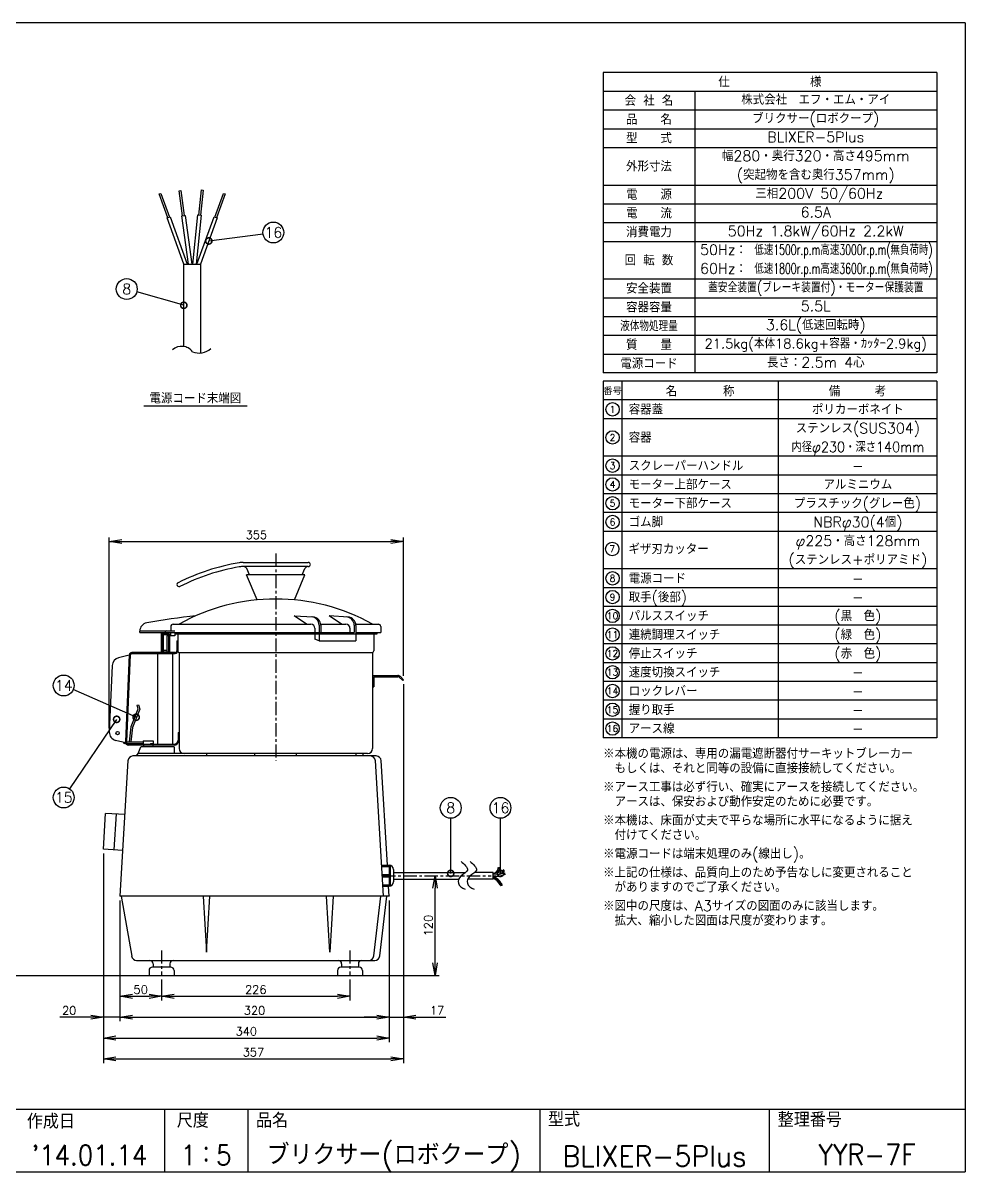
# Model space of a CAD drawing. Extents: x 115 to 2025, y 0 to 1377.
# Drawn here: x 895 to 2025, y 0 to 1377 of the extents above; entities that cross this region are included whole.
import ezdxf
from ezdxf.enums import TextEntityAlignment as Align

# ---------------------------------------------------------------- set-up
doc = ezdxf.new("R2010")
doc.units = 0
doc.header["$LTSCALE"] = 0.5
doc.header["$PDMODE"] = 3
doc.linetypes.add('CENTER', pattern=[50.8, 31.75, -6.35, 6.35, -6.35])
doc.layers.get('0').update_dxf_attribs({"linetype": 'CONTINUOUS'})
doc.layers.get('DEFPOINTS').update_dxf_attribs({"linetype": 'CONTINUOUS'})
for name, color, linetype in [('DANMEN', 7, 'CONTINUOUS'), ('SIYOU', 7, 'CONTINUOUS'), ('SUNPOU', 7, 'CONTINUOUS'), ('WAKU', 7, 'CONTINUOUS')]:
    doc.layers.add(name, color=color, linetype=linetype)
doc.styles.get("Standard").update_dxf_attribs({"font": 'ROMANS', "bigfont": 'EXTFONT.shx'})
doc.dimstyles.get("Standard").update_dxf_attribs({"dimscale": 5, "dimtxt": 2, "dimasz": 3, "dimexe": 1, "dimexo": 1, "dimgap": 0.6, "dimtad": 3, "dimdec": 0, "dimzin": 0, "dimdsep": 46, "dimtxsty": 'STANDARD', "dimblk1": 'OPEN', "dimblk2": 'OPEN', "dimsah": 1, "dimcen": 1.5, "dimadec": 0, "dimazin": 0, "dimtfac": 1, "dimtdec": 0, "dimtmove": 0, "dimatfit": 0, "dimldrblk": 'DOTSMALL', "dimfxl": 1, "dimtvp": 1, "dimtolj": 1, "dimtzin": 0, "dimarcsym": 0})

# ---------------------------------------------------------------- blocks, each defined once
blk = doc.blocks.new('_DotSmall')
at = {"color": 0, "linetype": 'ByBlock', "const_width": 0.5}
blk.add_lwpolyline([(-0.0625, 0, 1), (0.0625, 0, 1)], format="xyb", close=True, dxfattribs=at)
blk = doc.blocks.new('_OPEN')
at = {"color": 0, "linetype": 'ByBlock'}
for p, q in [((-1, 0.167), (0, 0)), ((0, 0), (-1, -0.167)), ((0, 0), (-1, 0))]:
    blk.add_line(p, q, dxfattribs=at)
blk = doc.blocks.new('*D6')
at = {"layer": 'DEFPOINTS', "color": 0}
for p in [(1011.5, 330.3), (1061.5, 235.3), (1061.5, 210.3)]:
    blk.add_point(p, dxfattribs=at)
at = {"layer": 'SUNPOU', "color": 0, "lineweight": -2}
for p, q in [((1011.5, 325.3), (1011.5, 205.3)), ((1061.5, 230.3), (1061.5, 205.3)), ((1026.5, 210.3), (1046.5, 210.3))]:
    blk.add_line(p, q, dxfattribs=at)
at = {"layer": 'SUNPOU', "color": 0, "lineweight": -2, "xscale": 15, "yscale": 15, "zscale": 15, "rotation": 180}
blk.add_blockref('_OPEN', (1011.5, 210.3), dxfattribs=at)
at = {"layer": 'SUNPOU', "color": 0, "lineweight": -2, "xscale": 15, "yscale": 15, "zscale": 15}
blk.add_blockref('_OPEN', (1061.5, 210.3), dxfattribs=at)
at = {"layer": 'SUNPOU', "color": 0, "insert": (1036.5, 218.3), "char_height": 10, "attachment_point": 5}
blk.add_mtext('\\A1;50', dxfattribs=at)
blk = doc.blocks.new('*D7')
at = {"layer": 'DEFPOINTS', "color": 0}
for p in [(1061.5, 235.3), (1287.5, 235.3), (1287.5, 210.3)]:
    blk.add_point(p, dxfattribs=at)
at = {"layer": 'SUNPOU', "color": 0, "lineweight": -2}
for p, q in [((1061.5, 230.3), (1061.5, 205.3)), ((1287.5, 230.3), (1287.5, 205.3)), ((1076.5, 210.3), (1272.5, 210.3))]:
    blk.add_line(p, q, dxfattribs=at)
at = {"layer": 'SUNPOU', "color": 0, "lineweight": -2, "xscale": 15, "yscale": 15, "zscale": 15, "rotation": 180}
blk.add_blockref('_OPEN', (1061.5, 210.3), dxfattribs=at)
at = {"layer": 'SUNPOU', "color": 0, "lineweight": -2, "xscale": 15, "yscale": 15, "zscale": 15}
blk.add_blockref('_OPEN', (1287.5, 210.3), dxfattribs=at)
at = {"layer": 'SUNPOU', "color": 0, "insert": (1174.5, 218.3), "char_height": 10, "attachment_point": 5}
blk.add_mtext('\\A1;226', dxfattribs=at)
blk = doc.blocks.new('*D8')
at = {"layer": 'DEFPOINTS', "color": 0}
for p in [(991.9, 386.6), (1011.5, 330.3), (1011.5, 185.3)]:
    blk.add_point(p, dxfattribs=at)
at = {"layer": 'SUNPOU', "color": 0, "lineweight": -2}
for p, q in [((991.9, 381.6), (991.9, 180.3)), ((1011.5, 325.3), (1011.5, 180.3)), ((976.9, 185.3), (939.7, 185.3)), ((1011.5, 185.3), (991.9, 185.3)), ((1026.5, 185.3), (1041.5, 185.3))]:
    blk.add_line(p, q, dxfattribs=at)
at = {"layer": 'SUNPOU', "color": 0, "lineweight": -2, "xscale": 15, "yscale": 15, "zscale": 15}
blk.add_blockref('_OPEN', (991.9, 185.3), dxfattribs=at)
at = {"layer": 'SUNPOU', "color": 0, "lineweight": -2, "xscale": 15, "yscale": 15, "zscale": 15, "rotation": 180}
blk.add_blockref('_OPEN', (1011.5, 185.3), dxfattribs=at)
at = {"layer": 'SUNPOU', "color": 0, "insert": (950.8, 193.3), "char_height": 10, "attachment_point": 5}
blk.add_mtext('\\A1;20', dxfattribs=at)
blk = doc.blocks.new('*D9')
at = {"layer": 'DEFPOINTS', "color": 0}
for p in [(1011.5, 330.3), (1334.5, 330.3), (1334.5, 185.3)]:
    blk.add_point(p, dxfattribs=at)
at = {"layer": 'SUNPOU', "color": 0, "lineweight": -2}
for p, q in [((1011.5, 325.3), (1011.5, 180.3)), ((1334.5, 325.3), (1334.5, 180.3)), ((1026.5, 185.3), (1319.5, 185.3))]:
    blk.add_line(p, q, dxfattribs=at)
at = {"layer": 'SUNPOU', "color": 0, "lineweight": -2, "xscale": 15, "yscale": 15, "zscale": 15, "rotation": 180}
blk.add_blockref('_OPEN', (1011.5, 185.3), dxfattribs=at)
at = {"layer": 'SUNPOU', "color": 0, "lineweight": -2, "xscale": 15, "yscale": 15, "zscale": 15}
blk.add_blockref('_OPEN', (1334.5, 185.3), dxfattribs=at)
at = {"layer": 'SUNPOU', "color": 0, "insert": (1173, 193.3), "char_height": 10, "attachment_point": 5}
blk.add_mtext('\\A1;320', dxfattribs=at)
blk = doc.blocks.new('*D10')
at = {"layer": 'DEFPOINTS', "color": 0}
for p in [(1351.5, 589.5), (1334.5, 330.3), (1351.5, 185.3)]:
    blk.add_point(p, dxfattribs=at)
at = {"layer": 'SUNPOU', "color": 0, "lineweight": -2}
for p, q in [((1351.5, 584.5), (1351.5, 180.3)), ((1334.5, 325.3), (1334.5, 180.3)), ((1319.5, 185.3), (1304.5, 185.3)), ((1334.5, 185.3), (1351.5, 185.3)), ((1366.5, 185.3), (1402.3, 185.3))]:
    blk.add_line(p, q, dxfattribs=at)
at = {"layer": 'SUNPOU', "color": 0, "lineweight": -2, "xscale": 15, "yscale": 15, "zscale": 15}
blk.add_blockref('_OPEN', (1334.5, 185.3), dxfattribs=at)
at = {"layer": 'SUNPOU', "color": 0, "lineweight": -2, "xscale": 15, "yscale": 15, "zscale": 15, "rotation": 180}
blk.add_blockref('_OPEN', (1351.5, 185.3), dxfattribs=at)
at = {"layer": 'SUNPOU', "color": 0, "insert": (1391.9, 193.3), "char_height": 10, "attachment_point": 5}
blk.add_mtext('\\A1;17', dxfattribs=at)
blk = doc.blocks.new('*D11')
at = {"layer": 'DEFPOINTS', "color": 0}
for p in [(991.9, 386.6), (1334.5, 330.3), (1334.5, 160.3)]:
    blk.add_point(p, dxfattribs=at)
at = {"layer": 'SUNPOU', "color": 0, "lineweight": -2}
for p, q in [((991.9, 381.6), (991.9, 155.3)), ((1334.5, 325.3), (1334.5, 155.3)), ((1006.9, 160.3), (1319.5, 160.3))]:
    blk.add_line(p, q, dxfattribs=at)
at = {"layer": 'SUNPOU', "color": 0, "lineweight": -2, "xscale": 15, "yscale": 15, "zscale": 15, "rotation": 180}
blk.add_blockref('_OPEN', (991.9, 160.3), dxfattribs=at)
at = {"layer": 'SUNPOU', "color": 0, "lineweight": -2, "xscale": 15, "yscale": 15, "zscale": 15}
blk.add_blockref('_OPEN', (1334.5, 160.3), dxfattribs=at)
at = {"layer": 'SUNPOU', "color": 0, "insert": (1163.2, 168.3), "char_height": 10, "attachment_point": 5}
blk.add_mtext('\\A1;340', dxfattribs=at)
blk = doc.blocks.new('*D19')
at = {"layer": 'DEFPOINTS', "color": 0}
for p in [(1389.5, 354.8), (1389.5, 354.8), (1302.5, 235.3)]:
    blk.add_point(p, dxfattribs=at)
at = {"layer": 'SUNPOU', "color": 0, "lineweight": -2}
for p, q in [((1389.5, 250.3), (1389.5, 339.8)), ((1307.5, 235.3), (1394.5, 235.3))]:
    blk.add_line(p, q, dxfattribs=at)
at = {"layer": 'SUNPOU', "color": 0, "lineweight": -2, "xscale": 15, "yscale": 15, "zscale": 15}
for p, rotation in [((1389.5, 354.8), 90), ((1389.5, 235.3), 270)]:
    blk.add_blockref('_OPEN', p, dxfattribs=dict(at, rotation=rotation))
at = {"layer": 'SUNPOU', "color": 0, "insert": (1381.5, 295.1), "char_height": 10, "attachment_point": 5, "rotation": 90}
blk.add_mtext('\\A1;120', dxfattribs=at)
blk = doc.blocks.new('*D20')
at = {"layer": 'DEFPOINTS', "color": 0}
for p in [(1351.5, 589.5), (991.9, 386.6), (1351.5, 135.3)]:
    blk.add_point(p, dxfattribs=at)
at = {"layer": 'SUNPOU', "color": 0, "lineweight": -2}
for p, q in [((1351.5, 584.5), (1351.5, 130.3)), ((991.9, 381.6), (991.9, 130.3)), ((1006.9, 135.3), (1336.5, 135.3))]:
    blk.add_line(p, q, dxfattribs=at)
at = {"layer": 'SUNPOU', "color": 0, "lineweight": -2, "xscale": 15, "yscale": 15, "zscale": 15, "rotation": 180}
blk.add_blockref('_OPEN', (991.9, 135.3), dxfattribs=at)
at = {"layer": 'SUNPOU', "color": 0, "lineweight": -2, "xscale": 15, "yscale": 15, "zscale": 15}
blk.add_blockref('_OPEN', (1351.5, 135.3), dxfattribs=at)
at = {"layer": 'SUNPOU', "color": 0, "insert": (1171.7, 143.3), "char_height": 10, "attachment_point": 5}
blk.add_mtext('\\A1;357', dxfattribs=at)
blk = doc.blocks.new('*D24')
at = {"layer": 'DEFPOINTS', "color": 0}
for p in [(1351.5, 755.3), (1351.5, 589.5), (998.9, 526.7)]:
    blk.add_point(p, dxfattribs=at)
at = {"layer": 'SUNPOU', "color": 0, "lineweight": -2}
for p, q in [((998.9, 531.7), (998.9, 760.3)), ((1351.5, 594.5), (1351.5, 760.3)), ((1013.9, 755.3), (1336.5, 755.3))]:
    blk.add_line(p, q, dxfattribs=at)
at = {"layer": 'SUNPOU', "color": 0, "lineweight": -2, "xscale": 15, "yscale": 15, "zscale": 15, "rotation": 180}
blk.add_blockref('_OPEN', (998.9, 755.3), dxfattribs=at)
at = {"layer": 'SUNPOU', "color": 0, "lineweight": -2, "xscale": 15, "yscale": 15, "zscale": 15}
blk.add_blockref('_OPEN', (1351.5, 755.3), dxfattribs=at)
at = {"layer": 'SUNPOU', "color": 0, "insert": (1175.2, 763.3), "char_height": 10, "attachment_point": 5}
blk.add_mtext('\\A1;355', dxfattribs=at)

msp = doc.modelspace()

# ---------------------------------------------------------------- linework, layer by layer
at = {"color": 2}
for p, q in [((1159.5, 730.3), (1237.5, 730.3)), ((1237.5, 725.3), (1159.5, 725.3)), ((1166.8, 715.3), (1163.6, 722.9)), ((1230.3, 715.3), (1233.4, 722.9)), ((1176, 685.3), (1163.5, 715.3)), ((1233.5, 715.3), (1163.5, 715.3)), ((1221, 685.3), (1233.5, 715.3)), ((1220.5, 666.3), (1243.2, 664.9)), ((1235.5, 656.3), (1220.5, 666.3)), ((1285.2, 664.8), (1262.5, 666.3)), ((1277.5, 656.3), (1262.5, 666.3)), ((1035.5, 648.3), (1077.5, 648.3)), ((1035.5, 646.3), (1035.5, 648)), ((1072.5, 653.3), (1072.5, 648.3)), ((1075.5, 656.3), (1240.5, 656.3)), ((1245.5, 651.3), (1245.5, 646.3)), ((1250.5, 655.1), (1250.5, 646.3)), ((1252.4, 656.3), (1282.5, 656.3)), ((1252.5, 655), (1252.5, 646.3)), ((1287.5, 651.3), (1287.5, 646.3)), ((1292.5, 655), (1292.5, 646.3)), ((1294.4, 656.3), (1321.5, 656.3)), ((1294.5, 654.8), (1294.5, 636.3)), ((1324.5, 653.3), (1324.5, 646.3)), ((1035.5, 646.3), (1292.5, 646.3)), ((1061, 645.3), (1061, 622.3)), ((1061, 645.3), (1070, 645.3)), ((1062, 644.3), (1062, 623.3)), ((1062, 644.3), (1072.5, 644.3)), ((1063.5, 644.3), (1063.5, 623.3)), ((1072.5, 643.3), (1063.5, 643.3)), ((1077.5, 642.3), (1068, 642.3)), ((1068, 642.3), (1068, 623.3)), ((1070, 645.3), (1070, 644.3)), ((1070, 642.3), (1070, 623.3)), ((1071, 642.3), (1071, 622.3)), ((1072.5, 643.3), (1072.5, 646.3)), ((1077.5, 646.3), (1077.5, 642.3)), ((1319.5, 644.3), (1077.5, 644.3)), ((1080, 636.3), (1081, 636.3)), ((1080, 636.3), (1080, 624.3)), ((1081, 644.3), (1081, 624.3)), ((1245.5, 644.3), (1245.5, 638.3)), ((1250.5, 636.3), (1245.5, 638.3)), ((1250.5, 644.3), (1250.5, 636.3)), ((1250.5, 636.3), (1294.5, 636.3)), ((1294.5, 646.3), (1324.5, 646.3)), ((1316, 644.3), (1316, 624.3)), ((1319.5, 646.3), (1319.5, 644.3)), ((1078, 622.3), (1025.9, 622.3)), ((1025.9, 621.3), (1078, 621.3)), ((1056.5, 621.3), (1056.5, 512.3)), ((1062, 623.3), (1070, 623.3)), ((1063.5, 625.3), (1068, 625.3)), ((1074.5, 621.3), (1074.5, 512.3)), ((1082.5, 622.3), (1082.5, 507.3)), ((1083, 622.3), (1314, 622.3)), ((1314.5, 622.3), (1314.5, 507.3)), ((1002.3, 606.9), (998.9, 527.2)), ((1022.9, 619.3), (1009.9, 616.1)), ((1022.9, 619.5), (1018.4, 515.5)), ((1023.9, 619.4), (1019.4, 515.5)), ((1314.5, 594.8), (1344.7, 594.8)), ((1316, 593.3), (1344.7, 593.3)), ((1316, 593.3), (1316, 581.3)), ((1350.3, 589), (1346.8, 592.5)), ((1351.3, 590.1), (1347.9, 593.5)), ((1314.5, 581.3), (1316, 581.3)), ((1033.2, 554.6), (1024.6, 533.1)), ((1035.3, 554.5), (1026.5, 532.6)), ((1031.8, 559), (1033.7, 559.7)), ((1031.8, 559), (1033.2, 554.6)), ((1033.7, 559.7), (1035.3, 554.5)), ((1024.6, 533.1), (1022.7, 515.3)), ((1026.5, 532.6), (1024.7, 515.3)), ((1081.5, 526.3), (1081.5, 517.3)), ((1081.5, 526.3), (1082.5, 526.3)), ((1018.6, 514), (1006.5, 517)), ((1017.4, 513.3), (1019, 513.3)), ((1019.4, 515.3), (1039.4, 515.3)), ((1020.2, 513.3), (1039.4, 513.3)), ((1022.4, 512.3), (1076.5, 512.3)), ((1076.5, 511.3), (1022.4, 511.3)), ((1039.4, 516.3), (1039.4, 513.3)), ((1039.4, 516.3), (1051.4, 516.3)), ((1039.4, 513.3), (1039.6, 512.3)), ((1039.8, 511.3), (1040.2, 509.3)), ((1048.4, 513.3), (1048.4, 512.3)), ((1048.4, 513.3), (1051.4, 513.3)), ((1050.9, 511.3), (1050.5, 509.3)), ((1051.4, 516.3), (1051.4, 513.3)), ((1318.9, 498.3), (1027.2, 498.3)), ((1031.5, 498.3), (1033.5, 501.3)), ((1033.5, 501.3), (1036.5, 509.3)), ((1308.5, 501.3), (1033.5, 501.3)), ((1076.5, 509.3), (1036.5, 509.3)), ((1076.5, 509.3), (1076.5, 501.3)), ((1115.5, 501.3), (1115.5, 498.3)), ((1173.5, 498.3), (1173.5, 501.3)), ((1223.5, 498.3), (1223.5, 501.3)), ((1294.5, 501.3), (1294.5, 498.3)), ((1303, 501.3), (1303, 498.3)), ((1021.2, 492.7), (1011.5, 330.3)), ((1327.5, 330.3), (1317.9, 492.7)), ((1332.3, 367.3), (1324.9, 492.7)), ((991.9, 386.6), (994.4, 429.5)), ((1017.4, 428.2), (994.4, 429.5)), ((1004.8, 385.8), (1007.4, 428.8)), ((1014.8, 385.2), (991.9, 386.6)), ((1325.4, 367.3), (1334.5, 367.3)), ((1325.5, 365.8), (1334.5, 365.8)), ((1334.5, 367.3), (1334.5, 342.3)), ((1335.5, 367.2), (1335.5, 342.4)), ((1339.5, 362.3), (1339.5, 347.3)), ((1339.5, 358.8), (1426.2, 358.8)), ((1459.2, 358.8), (1437, 358.8)), ((1459.2, 350.8), (1459.2, 358.8)), ((1465, 363.1), (1467, 362.8)), ((1471.4, 359.4), (1470.3, 361.1)), ((1326.1, 356.3), (1334.5, 356.3)), ((1326.3, 353.3), (1334.5, 353.3)), ((1339.5, 350.8), (1417.9, 350.8)), ((1459.2, 350.8), (1428.7, 350.8)), ((1461, 350.8), (1459.2, 352.6)), ((1468.6, 344.5), (1459.3, 353.8)), ((1469.2, 345.2), (1461.7, 352.8)), ((1467.8, 344), (1467.3, 344.5)), ((1469.4, 345), (1467.6, 344)), ((1472, 355.9), (1471.4, 357.8)), ((1326.9, 343.8), (1334.5, 343.8)), ((1326.9, 342.3), (1334.5, 342.3)), ((1334.5, 330.3), (1333.8, 342.3)), ((1334.5, 330.5), (1334.5, 330.3)), ((1334.5, 330.3), (1011.5, 330.3)), ((1013, 330.3), (1025.7, 258.3)), ((1111.5, 330.3), (1115.5, 263.3)), ((1115.5, 263.3), (1119.5, 330.3)), ((1263.5, 263.3), (1259.5, 330.3)), ((1267.5, 330.3), (1263.5, 263.3)), ((1316.1, 258.6), (1324.5, 330.3)), ((1323.2, 258.6), (1331.5, 330.3)), ((1031.6, 253.3), (1317.2, 253.3)), ((1051.5, 249.3), (1051.5, 245.3)), ((1071.5, 249.3), (1071.5, 245.3)), ((1277.5, 249.3), (1277.5, 245.3)), ((1297.5, 249.3), (1297.5, 245.3)), ((1046.5, 241.3), (1046.5, 235.3)), ((1046.5, 235.3), (1076.5, 235.3)), ((1072.5, 245.3), (1050.5, 245.3)), ((1076.5, 241.3), (1076.5, 235.3)), ((1272.5, 241.3), (1272.5, 235.3)), ((1272.5, 235.3), (1302.5, 235.3)), ((1298.5, 245.3), (1276.5, 245.3)), ((1302.5, 241.3), (1302.5, 235.3))]:
    msp.add_line(p, q, dxfattribs=at)
at = {"color": 2, "linetype": 'CENTER'}
for p, q in [((1198.5, 740.8), (1198.5, 492.8)), ((1326.2, 354.8), (1456.7, 354.8)), ((1061.5, 265.3), (1061.5, 235.3)), ((1287.5, 265.3), (1287.5, 235.3))]:
    msp.add_line(p, q, dxfattribs=at)
at = {"color": 2}
msp.add_circle((1008.9, 525.8), 2, dxfattribs=at)
for centre, radius, start, end in [((1198.5, 471.4), 262.2, 99.6784, 116.5296), ((1159.5, 700.3), 30, 90, 99.6784), ((1237.5, 727.8), 2.5, 270, 90), ((1198.5, 471.4), 257.2, 99.7846, 116.5296), ((1159.9, 695.3), 30, 90, 99.7846), ((1160, 721.3), 4, 22.5791, 90), ((1237.1, 721.3), 4, 90, 157.4209), ((1082.5, 703.8), 2.5, 116.5296, 296.5296), ((1198.5, 447.1), 239.3, 60.9997, 119.0003), ((1198.5, -208.6), 880.1, 96.2464, 100.1272), ((1240.5, 655.1), 10, 0, 86.4237), ((1242.5, 654.9), 10, 0, 86.4237), ((1282.5, 655), 10, 0, 86.1859), ((1284.5, 654.8), 10, 0, 86.1859), ((1045.5, 648), 10, 100.1272, 180), ((1067.5, 646.3), 2, 90, 180), ((1075.5, 653.3), 3, 90, 180), ((1240.5, 651.3), 5, 0, 90), ((1282.5, 651.3), 5, 0, 90), ((1321.5, 653.3), 3, 0, 90), ((1025.9, 619.3), 3, 90, 177.5319), ((1025.9, 619.3), 2, 90, 177.5319), ((1078, 624.3), 2, 270, 0), ((1078, 624.3), 3, 270, 0), ((1083, 624.3), 2, 180, 270), ((1314, 624.3), 2, 270, 0), ((1012.3, 606.4), 10, 103.8802, 177.5319), ((1344.7, 590.3), 4.5, 45, 90), ((1344.7, 590.3), 3, 45, 90), ((1350.8, 589.5), 0.75, 225, 45), ((1008.9, 526.7), 10, 177.5319, 256.025), ((1017.4, 515.3), 2, 195.76, 270), ((1022.4, 515.3), 4, 177.5319, 270), ((1022.4, 515.3), 3, 177.5319, 270), ((1076.5, 517.3), 5, 270, 0), ((1076.5, 517.3), 6, 270, 0), ((1027.2, 492.3), 6, 90, 176.5936), ((1088.5, 507.3), 6, 180, 270), ((1308.5, 507.3), 6, 270, 0), ((1311.9, 492.3), 6, 3.4064, 90), ((1318.9, 492.3), 6, 3.4064, 90), ((1334.5, 362.3), 5, 0, 90), ((1459.2, 363.7), 5.88, 270.5533, 353.678), ((1459.2, 378.2), 20.4, 270, 302.786), ((1459.2, 378.2), 22.4, 270, 302.786), ((1459.2, 363.7), 6.02, 353.678, 9.5511), ((1459.2, 363.7), 7.88, 321.0176, 353.678), ((1459.2, 363.7), 6.45, 353.678, 9.5511), ((1459.2, 363.7), 6.88, 353.678, 9.5511), ((1459.2, 363.7), 7.31, 353.678, 9.5511), ((1459.2, 363.7), 7.75, 353.678, 9.5511), ((1459.2, 378.2), 20.5, 302.786, 308.3211), ((1459.2, 378.2), 21, 302.786, 308.3211), ((1459.2, 378.2), 21.4, 302.786, 308.3211), ((1459.2, 378.2), 21.8, 302.786, 308.3211), ((1459.2, 378.2), 22.3, 302.786, 308.3211), ((1459.2, 393.7), 38, 288.7146, 291.8246), ((1334.5, 347.3), 5, 270, 0), ((1459.2, 393.7), 37.8, 270, 288.7146), ((1459.2, 393.7), 39.8, 270, 288.7146), ((1450.1, 333.6), 20.4, 30.5256, 63.3116), ((1450.1, 333.6), 22.4, 30.5256, 64.5667), ((1450.1, 333.6), 21.4, 24.9904, 30.5256), ((1450.1, 333.6), 21.8, 24.9904, 30.5256), ((1450.1, 333.6), 22.3, 24.9904, 30.5256), ((1459.2, 393.7), 38.4, 288.7146, 291.8246), ((1459.2, 393.7), 38.8, 288.7146, 291.8246), ((1459.2, 393.7), 39.3, 288.7146, 291.8246), ((1459.2, 393.7), 39.7, 288.7146, 291.8246), ((1450.1, 333.6), 20.5, 24.9904, 30.5256), ((1450.1, 333.6), 21, 24.9904, 30.5256), ((1031.6, 259.3), 6, 189.9443, 270), ((1047.5, 249.3), 4, 0, 90), ((1075.5, 249.3), 4, 90, 180), ((1273.5, 249.3), 4, 0, 90), ((1301.5, 249.3), 4, 90, 180), ((1310.1, 259.3), 6, 270, 353.3333), ((1317.2, 259.3), 6, 270, 353.3333), ((1050.5, 241.3), 4, 90, 180), ((1072.5, 241.3), 4, 0, 90), ((1276.5, 241.3), 4, 90, 180), ((1298.5, 241.3), 4, 0, 90)]:
    msp.add_arc(centre, radius, start, end, dxfattribs=at)
for points in [[(1420.8, 371.8), (1424.1, 369), (1433.3, 360.8), (1419.3, 355.9), (1415.2, 344.5), (1422.1, 339.9), (1425.5, 338.5)], [(1431.6, 371.8), (1434.8, 369), (1444, 360.8), (1430.1, 355.9), (1426, 344.5), (1432.9, 339.9), (1436.3, 338.5)]]:
    msp.add_open_spline(points, degree=3, knots=[0, 0, 0, 0, 12.734059, 23.503105, 32.594306, 43.454324, 43.454324, 43.454324, 43.454324], dxfattribs=at)
at = {"layer": 'DANMEN', "color": 2}
for p, q in [((1058.7, 1171.8), (1060.6, 1172.5)), ((1069, 1143.4), (1058.7, 1171.8)), ((1060.6, 1172.5), (1070.9, 1144.1)), ((1082.7, 1175.6), (1084.7, 1175.9)), ((1086.8, 1145.7), (1082.7, 1175.6)), ((1084.7, 1175.9), (1088.8, 1145.9)), ((1106.2, 1146.6), (1109.3, 1176.6)), ((1111.3, 1176.4), (1108.2, 1146.4)), ((1109.3, 1176.6), (1111.3, 1176.4)), ((1125.5, 1144.1), (1135.8, 1172.5)), ((1137.7, 1171.8), (1127.4, 1143.4)), ((1135.8, 1172.5), (1137.7, 1171.8)), ((1068.1, 1143.1), (1071.8, 1144.5)), ((1088.2, 1087.8), (1068.1, 1143.1)), ((1071.8, 1144.5), (1092.4, 1087.8)), ((1085.8, 1145.5), (1089.8, 1146.1)), ((1093.7, 1087.8), (1085.8, 1145.5)), ((1089.8, 1146.1), (1097.8, 1087.8)), ((1099, 1087.8), (1105.2, 1146.7)), ((1109.2, 1146.3), (1103, 1087.8)), ((1103.9, 1087.8), (1124.5, 1144.5)), ((1105.2, 1146.7), (1109.2, 1146.3)), ((1128.3, 1143.1), (1108.2, 1087.8)), ((1124.5, 1144.5), (1128.3, 1143.1)), ((1088.2, 989), (1088.2, 1087.8)), ((1088.2, 1087.8), (1108.2, 1087.8)), ((1108.2, 1087.8), (1108.2, 981.2)), ((421.1, 235.3), (1348.6, 235.3))]:
    msp.add_line(p, q, dxfattribs=at)
for centre, radius, start, end in [((1085.6, 973), 16.3, 37.1256, 132.0711), ((1106.6, 1001.6), 20.4, 246.9296, 313.0785)]:
    msp.add_arc(centre, radius, start, end, dxfattribs=at)
at = {"layer": 'SIYOU', "color": 6}
for p, q in [((1991, 1317.5), (1591, 1317.5)), ((1591, 1317.5), (1591, 957.5)), ((1991, 1317.5), (1991, 957.5)), ((1991, 957.5), (1591, 957.5)), ((1591, 947.5), (1591, 520)), ((1991, 947.5), (1591, 947.5)), ((1991, 947.5), (1991, 520)), ((1991, 520), (1591, 520))]:
    msp.add_line(p, q, dxfattribs=at)
at = {"layer": 'SIYOU', "color": 7}
for p, q in [((1591, 1295), (1991, 1295)), ((1701, 1295), (1701, 957.5)), ((1591, 1272.5), (1991, 1272.5)), ((1591, 1250), (1991, 1250)), ((1591, 1227.5), (1991, 1227.5)), ((1591, 1182.5), (1991, 1182.5)), ((1591, 1160), (1991, 1160)), ((1591, 1137.5), (1991, 1137.5)), ((1591, 1115), (1991, 1115)), ((1591, 1070), (1991, 1070)), ((1591, 1047.5), (1991, 1047.5)), ((1591, 1025), (1991, 1025)), ((1591, 1002.5), (1991, 1002.5)), ((1591, 980), (1991, 980)), ((1613.5, 947.5), (1613.5, 520)), ((1801, 947.5), (1801, 520)), ((1991, 925), (1591, 925)), ((1991, 902.5), (1591, 902.5)), ((1991, 857.5), (1591, 857.5)), ((1991, 835), (1591, 835)), ((1991, 812.5), (1591, 812.5)), ((1991, 790), (1591, 790)), ((1991, 767.5), (1591, 767.5)), ((1991, 722.5), (1591, 722.5)), ((1991, 700), (1591, 700)), ((1991, 677.5), (1591, 677.5)), ((1991, 655), (1591, 655)), ((1991, 632.5), (1591, 632.5)), ((1991, 610), (1591, 610)), ((1991, 587.5), (1591, 587.5)), ((1991, 565), (1591, 565)), ((1991, 542.5), (1591, 542.5))]:
    msp.add_line(p, q, dxfattribs=at)
at = {"layer": 'SIYOU', "color": 1}
msp.add_line((1164, 917.4), (1040.2, 917.4), dxfattribs=at)
at = {"layer": 'SIYOU'}
for centre in [(1602.3, 913.7), (1602.3, 880), (1602.3, 846.2), (1602.3, 823.7), (1602.3, 801.2), (1602.3, 778.7), (1602, 746.4), (1602.3, 711.2), (1602.3, 688.7), (1602.3, 666.2), (1602.3, 643.7), (1602.3, 621.2), (1602.3, 598.7), (1602.3, 576.2), (1602.3, 553.7), (1602.3, 531.2)]:
    msp.add_circle(centre, 8.04, dxfattribs=at)
at = {"layer": 'SUNPOU'}
for centre in [(1195.6, 1125.6), (1019.8, 1057.9), (944.2, 582.8), (944.2, 448.6), (1408.3, 436.2), (1467.9, 436.2)]:
    msp.add_circle(centre, 12.5, dxfattribs=at)
at = {"layer": 'WAKU', "color": 6}
for p, q in [((2025, 1376.8), (115, 1376.8)), ((2025, 1376.8), (2025, 0)), ((115, 75), (2025, 75)), ((115, 0), (2025, 0))]:
    msp.add_line(p, q, dxfattribs=at)
at = {"layer": 'WAKU', "color": 7}
for p, q in [((1065, 75), (1065, 0)), ((1165, 75), (1165, 0)), ((1515, 75), (1515, 0)), ((1790, 75), (1790, 0))]:
    msp.add_line(p, q, dxfattribs=at)

# ---------------------------------------------------------------- texts
at = {"layer": 'SIYOU'}
for s, p in [('仕\u3000\u3000\u3000\u3000\u3000\u3000\u3000様', (1791, 1306.2)), ('会 社 名', (1646, 1283.8)), ('品\u3000\u3000名', (1646, 1261.2)), ('型\u3000\u3000式', (1646, 1238.8)), ('外形寸法', (1646, 1205)), ('電\u3000\u3000源', (1646, 1171.2)), ('電\u3000\u3000流', (1646, 1148.8)), ('消費電力', (1646, 1126.2)), ('回 転 数', (1646, 1092.5)), ('安全装置', (1646, 1058.7)), ('容器容量', (1646, 1036.2)), ('質\u3000\u3000量', (1646, 991.2)), ('電源コード', (1646, 968.7))]:
    msp.add_text(s, height=12.5, dxfattribs=at).set_placement(p, align=Align.MIDDLE_CENTER)
at = {"layer": 'SIYOU', "color": 1}
for s, height, p in [('株式会社\u3000エフ・エム・アイ', 12.5, (1846, 1285)), ('ブリクサー(ロボクープ)', 12.5, (1846, 1262.5)), ('BLIXER-5Plus', 12.5, (1846, 1240)), ('幅280・奥行320・高さ495mm', 12.5, (1846, 1217.5)), ('(突起物を含む奥行357mm)', 12.5, (1846, 1195)), (' 三相200V 50/60Hz', 12.5, (1846, 1172.5)), ('6.5A', 12.5, (1846, 1150)), ('50Hz 1.8kW/60Hz 2.2kW', 12.5, (1846, 1127.5)), ('5.5L', 12.5, (1846, 1037.5)), ('3.6L(低速回転時)', 12.5, (1846, 1015)), ('21.5kg(本体18.6kg+容器・ｶｯﾀｰ2.9kg)', 11.5, (1846, 992.5)), ('長さ：2.5m 4心', 12.5, (1846, 970)), ('ポリカーボネイト', 12.5, (1896.5, 913.7)), ('ステンレス(SUS304)', 12.5, (1896.5, 891.2)), ('-', 12.5, (1896.5, 846.2)), ('アルミニウム', 12.5, (1896.5, 823.7)), ('プラスチック(グレー色)', 12.5, (1896, 801.2)), ('NBRφ30(4個)', 12.5, (1896.5, 778.7)), ('φ225・高さ128mm', 12.5, (1896.5, 756.2)), ('(ステンレス+ポリアミド)', 12.5, (1896.5, 733.7)), ('-', 12.5, (1896.5, 711.2)), ('(黒\u3000色)', 12.5, (1896.5, 666.2)), ('-', 12.5, (1896.5, 688.7)), ('(緑\u3000色)', 12.5, (1896.5, 643.7)), ('(赤\u3000色)', 12.5, (1896.5, 621.2)), ('-', 12.5, (1896.5, 598.7)), ('-', 12.5, (1896.5, 576.2)), ('-', 12.5, (1896.5, 553.7)), ('-', 12.5, (1896.5, 531.2))]:
    msp.add_text(s, height=height, dxfattribs=at).set_placement(p, align=Align.MIDDLE_CENTER)
for s, p in [('50Hz：', (1707.3, 1105)), ('60Hz：', (1707.3, 1082.5))]:
    msp.add_text(s, height=12.5, dxfattribs=at).set_placement(p, align=Align.MIDDLE_LEFT)
for s, width, p in [('低速1500r.p.m高速3000r.p.m(無負荷時)', 0.65, (1879.2, 1105)), ('低速1800r.p.m高速3600r.p.m(無負荷時)', 0.65, (1879.2, 1082.5)), ('蓋安全装置(ブレーキ装置付)・モーター保護装置', 0.85, (1846, 1060)), ('内径φ230・深さ140mm', 0.9, (1896.5, 868.7))]:
    msp.add_text(s, height=12.5, dxfattribs=dict(at, width=width)).set_placement(p, align=Align.MIDDLE_CENTER)
at = {"layer": 'SIYOU', "width": 0.8}
msp.add_text('液体物処理量', height=12.5, dxfattribs=at).set_placement((1646, 1013.7), align=Align.MIDDLE_CENTER)
at = {"layer": 'SIYOU'}
for s, height, p in [('番号', 8.04, (1602.3, 936.2)), ('名\u3000\u3000\u3000\u3000称', 12.5, (1707.3, 936.2)), ('備\u3000\u3000\u3000考', 12.5, (1896, 936.2)), ('1', 8.04, (1602.3, 913.7)), ('2', 8.04, (1602.3, 880)), ('3', 8.04, (1602.3, 846.2)), ('4', 8.04, (1602.3, 823.7)), ('5', 8.04, (1602.3, 801.2)), ('6', 8.04, (1602.3, 778.7)), ('7', 8.04, (1602, 746.4)), ('8', 8.04, (1602.3, 711.2)), ('9', 8.04, (1602.3, 688.7)), ('10', 8.04, (1602.3, 666.2)), ('11', 8.04, (1602.3, 643.7)), ('12', 8.04, (1602.3, 621.2)), ('13', 8.04, (1602.3, 598.7)), ('14', 8.04, (1602.3, 576.2)), ('15', 8.04, (1602.3, 553.7)), ('16', 8.04, (1602.3, 531.2))]:
    msp.add_text(s, height=height, dxfattribs=at).set_placement(p, align=Align.MIDDLE)
at = {"layer": 'SIYOU', "color": 1}
msp.add_text('電源コード末端図', height=12.5, dxfattribs=at).set_placement((1102.1, 927.7), align=Align.MIDDLE)
at = {"layer": 'SIYOU'}
for s, p in [('容器蓋', (1621.7, 913.7)), ('容器', (1621.7, 880)), ('スクレーパーハンドル', (1621.7, 846.2)), ('モーター上部ケース', (1621.7, 823.7)), ('モーター下部ケース', (1621.7, 801.2)), ('ゴム脚', (1621.7, 778.7)), ('ギザ刃カッター', (1621.4, 746.4)), ('電源コード', (1621.7, 711.2)), ('取手(後部)', (1621.7, 688.7)), ('パルススイッチ', (1621.7, 666.2)), ('連続調理スイッチ', (1621.7, 643.7)), ('停止スイッチ', (1621.7, 621.2)), ('速度切換スイッチ', (1621.7, 598.7)), ('ロックレバー', (1621.7, 576.2)), ('握り取手', (1621.7, 553.7)), ('アース線', (1621.7, 531.2))]:
    msp.add_text(s, height=12.5, dxfattribs=at).set_placement(p, align=Align.MIDDLE_LEFT)
at = {"layer": 'SIYOU', "color": 1}
for s, p in [('※本機の電源は、専用の漏電遮断器付サーキットブレーカー', (1591, 495)), ('\u3000もしくは、それと同等の設備に直接接続してください。', (1591, 477.5)), ('※アース工事は必ず行い、確実にアースを接続してください。', (1591, 455)), ('\u3000アースは、保安および動作安定のために必要です。', (1591, 437.5)), ('※本機は、床面が丈夫で平らな場所に水平になるように据え', (1591, 415)), ('\u3000付けてください。', (1591, 397.5)), ('※電源コードは端末処理のみ(線出し)。', (1591, 375)), ('※上記の仕様は、品質向上のため予告なしに変更されること', (1591, 352.5)), ('\u3000がありますのでご了承ください。', (1591, 335)), ('※図中の尺度は、A3サイズの図面のみに該当します。', (1591, 312.5)), ('\u3000拡大、縮小した図面は尺度が変わります。', (1591, 295))]:
    msp.add_text(s, height=12.5, dxfattribs=at).set_placement(p)
at = {"layer": 'SUNPOU'}
for s, p in [('16', (1195.6, 1125.6)), ('8', (1019.8, 1057.9)), ('14', (944.2, 582.8)), ('15', (944.2, 448.6)), ('8', (1408.3, 436.2)), ('16', (1467.9, 436.2))]:
    msp.add_text(s, height=12.5, dxfattribs=at).set_placement(p, align=Align.MIDDLE)
at = {"layer": 'WAKU'}
for s, p in [('作成日', (900, 51.6)), ('尺度', (1079.8, 52.7)), ('品名', (1174.8, 52.7)), ('型式', (1524.9, 54)), ('整理番号', (1800.4, 53.6))]:
    msp.add_text(s, height=17.5, dxfattribs=at).set_placement(p)
at = {"layer": 'WAKU', "color": 1, "width": 0.9}
for s, height, p in [("'14.01.14", 24, (975, 8)), ('1：5', 24, (1115, 8)), ('YYR-7F', 25, (1907.5, 8))]:
    msp.add_text(s, height=height, dxfattribs=at).set_placement(p, align=Align.CENTER)
at = {"layer": 'WAKU', "color": 1}
msp.add_text('ブリクサー(ロボクープ)', height=25, dxfattribs=at).set_placement((1340, 18.7), align=Align.MIDDLE)
at = {"layer": 'WAKU', "color": 1, "width": 0.95}
msp.add_text('BLIXER-5Plus', height=25, dxfattribs=at).set_placement((1652.5, 18.7), align=Align.MIDDLE)

# ---------------------------------------------------------------- dimensions: what is measured, and where the dimension line sits
at = {"layer": 'SUNPOU'}
for base, p1, p2, text, picture, middle in [((1351.5, 755.3), (998.9, 526.7), (1351.5, 589.5), '355', '*D24', (1175.2, 763.3)), ((1351.5, 135.3), (991.9, 386.6), (1351.5, 589.5), '357', '*D20', (1171.7, 143.3)), ((1334.5, 160.3), (991.9, 386.6), (1334.5, 330.3), '340', '*D11', (1163.2, 168.3)), ((1334.5, 185.3), (1011.5, 330.3), (1334.5, 330.3), '320', '*D9', (1173, 193.3))]:
    dim = msp.add_linear_dim(base=base, p1=p1, p2=p2, text=text, dimstyle='STANDARD', dxfattribs=at)
    dim.commit()
    dim.dimension.update_dxf_attribs({"geometry": picture, "text_midpoint": middle})
for base, p1, p2, picture, middle in [((1351.5, 185.3), (1334.5, 330.3), (1351.5, 589.5), '*D10', (1391.9, 193.3)), ((1061.5, 210.3), (1011.5, 330.3), (1061.5, 235.3), '*D6', (1036.5, 218.3)), ((1287.5, 210.3), (1061.5, 235.3), (1287.5, 235.3), '*D7', (1174.5, 218.3))]:
    dim = msp.add_linear_dim(base=base, p1=p1, p2=p2, dimstyle='STANDARD', dxfattribs=at)
    dim.commit()
    dim.dimension.update_dxf_attribs({"geometry": picture, "text_midpoint": middle})
dim = msp.add_linear_dim(base=(1011.5, 185.3), p1=(991.9, 386.6), p2=(1011.5, 330.3), dimstyle='STANDARD', dxfattribs=at)
dim.commit()
dim.dimension.update_dxf_attribs({"geometry": '*D8', "text_midpoint": (950.8, 185.3), "dimtype": 160})
dim = msp.add_linear_dim(base=(1389.5201071, 354.8320926), p1=(1302.5324969, 235.3320926), p2=(1389.5201071, 354.8320926), angle=90, dimstyle='STANDARD', dxfattribs=at)
dim.commit()
dim.dimension.update_dxf_attribs({"geometry": '*D19', "text_midpoint": (1381.5201071, 295.0820926)})

# ---------------------------------------------------------------- leaders
for points in [[(1118.2, 1115.5), (1183.2, 1123.9)], [(1088.2, 1038.4), (1031.8, 1054.5)], [(1031.1, 544.7), (955.6, 577.8)], [(1007.7, 542.2), (951.2, 458.9)], [(1408.3, 357.6), (1408.3, 423.7)], [(1467.9, 357.6), (1467.9, 423.7)]]:
    msp.add_leader(points, dimstyle='STANDARD', dxfattribs=at)

doc.saveas('drawing.dxf')
